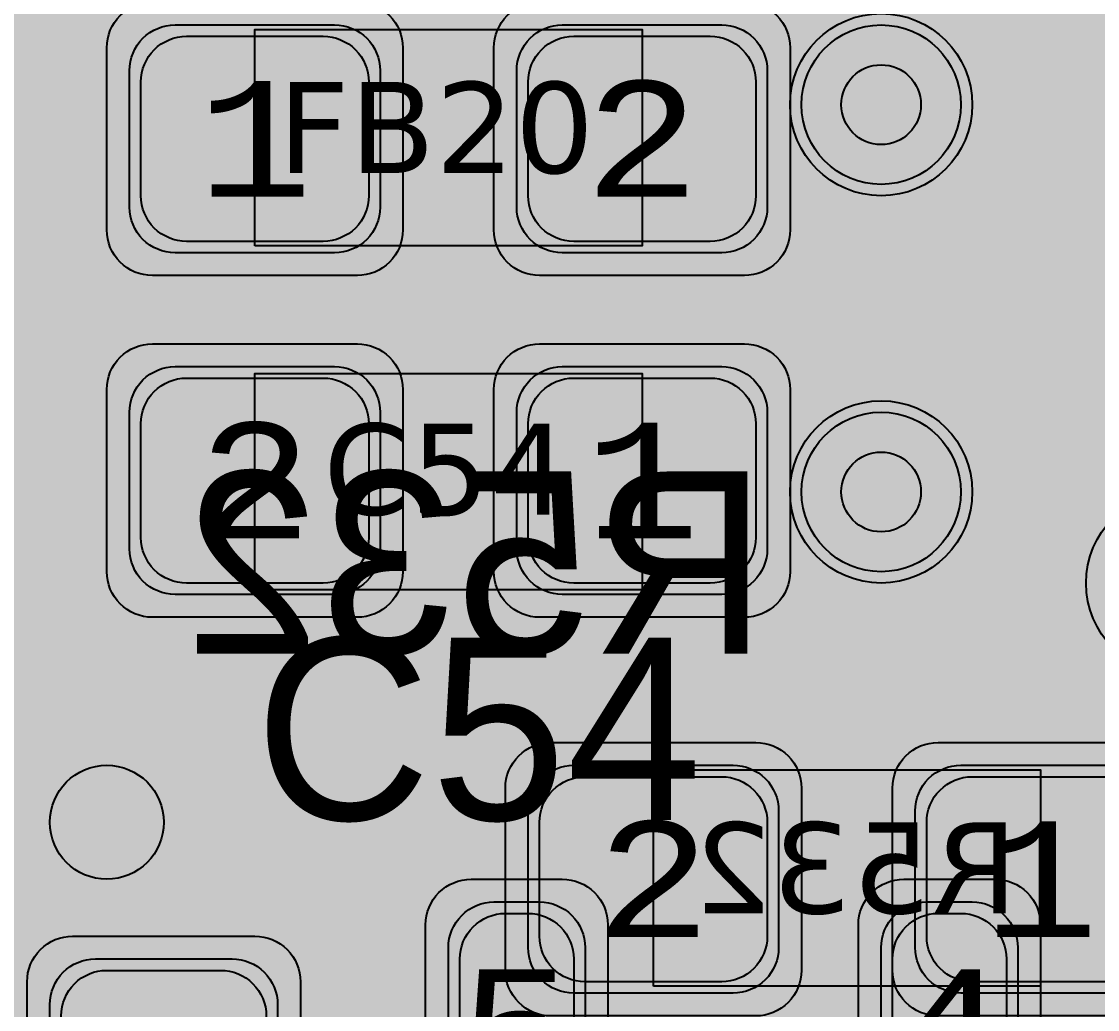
# Model space of a CAD drawing. Extents: x -28 to 199, y -61 to 255.
# Drawn here: x 121.625 to 126.35, y 116.928 to 121.265 of the extents above; entities that cross this region are included whole.
import ezdxf
from ezdxf.enums import TextEntityAlignment as Align

# ---------------------------------------------------------------- set-up
doc = ezdxf.new("R2010")
doc.units = 0
doc.header["$MEASUREMENT"] = 0
for name, color, linetype in [('ASSEMBLY_OUTLINES_BTM', 191, 'CONTINUOUS'), ('ASSEMBLY_OUTLINES_TOP', 102, 'CONTINUOUS'), ('ASSEMBLY_PART_NUMBERS_BTM', 191, 'CONTINUOUS'), ('ASSEMBLY_PART_NUMBERS_TOP', 102, 'CONTINUOUS'), ('ASSEMBLY_REF_DES_BTM', 191, 'CONTINUOUS'), ('ASSEMBLY_REF_DES_TOP', 102, 'CONTINUOUS'), ('DRILL_DRAWING', 21, 'CONTINUOUS'), ('GENERATED_SILKSCREEN_BTM', 255, 'CONTINUOUS'), ('GENERATED_SILKSCREEN_TOP', 140, 'CONTINUOUS'), ('MOUNTING_HOLES_LAYER_2', 42, 'CONTINUOUS'), ('MOUNTING_HOLES_LAYER_3', 42, 'CONTINUOUS'), ('MOUNTING_HOLES_LAYER_BOT21', 42, 'CONTINUOUS'), ('MOUNTING_HOLES_LAYER_TOP', 42, 'CONTINUOUS'), ('PART_PADS_SMD_BTM', 10, 'CONTINUOUS'), ('PART_PADS_SMD_TOP', 150, 'CONTINUOUS'), ('PIN_NUMBERS_BTM', 8, 'CONTINUOUS'), ('PIN_NUMBERS_TOP', 8, 'CONTINUOUS'), ('PLACEMENT_OUTLINES_BTM', 222, 'CONTINUOUS'), ('PLACEMENT_OUTLINES_TOP', 130, 'CONTINUOUS'), ('PLANE_DATA_LAYER_2', 230, 'CONTINUOUS'), ('PLANE_SHAPES_LAYER_2', 230, 'CONTINUOUS'), ('PLANE_SHAPES_LAYER_3', 81, 'CONTINUOUS'), ('SILKSCREEN_OUTLINES_BTM', 211, 'CONTINUOUS'), ('SILKSCREEN_OUTLINES_TOP', 150, 'CONTINUOUS'), ('SILKSCREEN_REF_DES_BTM', 211, 'CONTINUOUS'), ('SILKSCREEN_REF_DES_TOP', 150, 'CONTINUOUS'), ('SOLDERMASK_PADS_BTM', 12, 'CONTINUOUS'), ('SOLDERMASK_PADS_TOP', 180, 'CONTINUOUS'), ('SOLDERPASTE_PADS_BTM', 12, 'CONTINUOUS'), ('SOLDERPASTE_PADS_TOP', 180, 'CONTINUOUS'), ('TRACES_LAYER_2', 230, 'CONTINUOUS'), ('TRACES_LAYER_3', 81, 'CONTINUOUS'), ('TRACES_LAYER_BOTTOM', 10, 'CONTINUOUS'), ('TRACES_LAYER_TOP', 150, 'CONTINUOUS'), ('VIA_HOLES_LAYER_2', 30, 'CONTINUOUS'), ('VIA_HOLES_LAYER_3', 30, 'CONTINUOUS'), ('VIA_HOLES_LAYER_BOTTOM', 30, 'CONTINUOUS'), ('VIA_HOLES_LAYER_TOP', 30, 'CONTINUOUS'), ('VIA_PADS_LAYER_2', 230, 'CONTINUOUS'), ('VIA_PADS_LAYER_3', 81, 'CONTINUOUS'), ('VIA_PADS_LAYER_BOTTOM', 10, 'CONTINUOUS'), ('VIA_PADS_LAYER_TOP', 150, 'CONTINUOUS')]:
    doc.layers.add(name, color=color, linetype=linetype)
doc.styles.add('COURIER_NEW', font='COUR.TTF')
doc.styles.add('VERDANA', font='verdana.TTF')
doc.styles.add('VERIBEST_GERBER_0', font='txt')

msp = doc.modelspace()

# ---------------------------------------------------------------- hatches: boundary and pattern name
at = {"layer": 'MOUNTING_HOLES_LAYER_2'}
h = msp.add_hatch(color=256, dxfattribs=at)
edge = h.paths.add_edge_path()
edge.add_arc((122, 117.75), 0.25, 0, 360)
at = {"layer": 'MOUNTING_HOLES_LAYER_3'}
h = msp.add_hatch(color=256, dxfattribs=at)
edge = h.paths.add_edge_path()
edge.add_arc((122, 117.75), 0.25, 0, 360)
at = {"layer": 'MOUNTING_HOLES_LAYER_BOT21'}
h = msp.add_hatch(color=256, dxfattribs=at)
edge = h.paths.add_edge_path()
edge.add_arc((122, 117.75), 0.25, 0, 360)
at = {"layer": 'MOUNTING_HOLES_LAYER_TOP'}
h = msp.add_hatch(color=256, dxfattribs=at)
edge = h.paths.add_edge_path()
edge.add_arc((122, 117.75), 0.25, 0, 360)
at = {"layer": 'PLANE_DATA_LAYER_2'}
h = msp.add_hatch(color=256, dxfattribs=at)
h.paths.add_polyline_path([(136.977938, 104.900788, -0.0425166317903881), (136.97684, 104.887899, 0.0425189371191998), (136.969634, 104.803321), (136.969634, 103.8357, -0.1989099556854013), (136.947316, 103.781819), (133.471447, 100.30595, 0.1989122151386173), (133.325, 99.952397), (133.325, 93.813669, -0.1989099556853327), (133.302682, 93.759788), (129.846447, 90.303553, 0.1989122151386193), (129.7, 89.95), (129.7, 82.880885, -0.1989099556853327), (129.677682, 82.827004), (125.372996, 78.522318, -0.1989133663344686), (125.319114, 78.5), (124.008004, 78.5, -0.414213562373095), (123.931804, 78.5762), (123.931804, 78.576201, -0.198909955685367), (123.954122, 78.630082), (124.017393, 78.693353, 0.19891218827251), (124.141873, 78.993873), (124.141873, 81.897836, 0.1989121882725186), (124.017393, 82.198356), (121.315166, 84.900583, 0.1989121882725186), (121.014646, 85.025063), (118.085686, 85.025063, 0.1989121882725125), (117.785166, 84.900583), (115.869335, 82.984752, -0.1989133663344686), (115.815453, 82.962434), (111.980365, 82.962434, 0.1989121882725186), (111.679845, 82.837954), (103.605966, 74.764075, -0.6681819935816116), (103.475884, 74.817956), (103.475884, 75.719902, -0.198909955685367), (103.498202, 75.773783), (112.132258, 84.407839, 0.1989121882725186), (112.256738, 84.708359), (112.256738, 87.766792, -0.5791985093720466), (112.371403, 87.832571, 0.9207095428459576), (113.229816, 89.056434, -0.4687192040466884), (113.229816, 89.173566, 0.4687157595514411), (113.229816, 90.326434, -0.4687192040466884), (113.229816, 90.443566, 0.606460415148791), (112.947726, 91.743467, -0.3380635491738142), (112.891615, 91.816971), (112.891615, 91.816972, -0.1989099556853327), (112.913933, 91.870853), (113.850887, 92.807807, -0.4969605349260798), (113.971222, 92.791213, 0.0686227819462532), (114.033421, 92.709116), (117.000682, 89.741856, -0.198909955685367), (117.023, 89.687975), (117.023, 88.767429, -0.228048003750335), (116.994354, 88.707889, 2.854432025872091), (117.805646, 88.707889, -0.228048003750335), (117.777, 88.767429), (117.777, 89.875696, 0.1989121654681639), (117.666579, 90.142275), (114.699318, 93.109536, -0.1989099556853327), (114.677, 93.163417), (114.677, 100.732571, -0.228048003750335), (114.705646, 100.792111, 0.8407221043194625), (114.090183, 101.915205, -0.5141069145394279), (113.989386, 101.987326), (113.989386, 107.618063, -0.6172571328269955), (114.111169, 107.679126, 1.9943987198418727), (114.111169, 108.720874, -0.617257132826957), (113.989386, 108.781937), (113.989386, 126.654985, 0.032533120066096), (113.985795, 126.710116, -0.0325342524810923), (113.985151, 126.720001), (113.985151, 126.720002, -0.6681819935815638), (114.115233, 126.773883), (114.280695, 126.608421, 0.1989121654681736), (114.547274, 126.498), (122.056386, 126.498, -0.1989133663344687), (122.110268, 126.475682), (126.281524, 122.304426, -0.198909955685367), (126.303842, 122.250545), (126.303842, 122.119158, 0.1236662247943365), (126.348588, 121.941012, -0.1606780001424822), (126.356831, 121.893987, 0.3606560929037287), (126.788539, 121.185359, -0.7687174069834758), (126.778046, 121.038457, 7.647506935409171), (127.111461, 121.014641, -0.7687174069834617), (127.121954, 121.161543, 0.6405844281364371), (127.405646, 122.307889, -0.2280480037503427), (127.377, 122.367429), (127.377, 126.6738, -0.414213562373095), (127.4532, 126.75), (128.865978, 126.75, -0.414213562373095), (128.942178, 126.6738), (128.942178, 126.673799, -0.1989099556854013), (128.91986, 126.619918), (128.533421, 126.233479, 0.1989121654681667), (128.423, 125.9669), (128.423, 123.567429, -0.2280480037503427), (128.394354, 123.507889, 2.8544320258721156), (129.205646, 123.507889, -0.2280480037503427), (129.177, 123.567429), (129.177, 125.779179, -0.1989099556854013), (129.199318, 125.83306), (129.986579, 126.62032, 0.0741021212229936), (130.052722, 126.70963, -0.277099918590679), (130.119973, 126.75), (130.174273, 126.75, -0.403683824490227), (130.250423, 126.676549, 0.1956893404127855), (130.451391, 126.229628, -0.2050724899553478), (130.475, 126.174486), (130.475, 122.295253, 0.1989121882725126), (130.59948, 121.994733), (131.330527, 121.263686, -0.1989099556854013), (131.352845, 121.209805), (131.352845, 114.763663, -0.8295497216643613), (131.205645, 114.735997, 0.8295609199568306), (129.95, 114.500001), (129.95, 114.499999, 0.8295609199568306), (131.205645, 114.264003, -0.8295497216643613), (131.352845, 114.236337), (131.352845, 111.668815, -0.198909955685367), (131.330527, 111.614934), (130.692799, 110.977206, 0.1989121882725064), (130.568319, 110.676686), (130.568319, 108.164856, -0.5413714910477632), (130.461467, 108.095093, 0.5413712452295936), (129.55, 107.500001), (129.55, 107.499999, 0.5413712452295937), (130.461467, 106.904907, -0.5413714910477633), (130.568319, 106.835144), (130.568319, 97.583681, 0.1490008545897866), (130.64056, 97.346645, -0.1489978148350905), (130.653512, 97.304146), (130.653512, 97.304145, -0.1942207066511618), (130.632158, 97.251246, 0.5485069438402771), (130.888539, 96.185359, -0.7687174069834758), (130.878046, 96.038457, 7.647506935409185), (131.211461, 96.014641, -0.7687174069834617), (131.221954, 96.161543, 0.6100588580781182), (131.548609, 97.270372, -0.2050724899553477), (131.525, 97.325514), (131.525, 97.477, 0.1677021551964094), (131.434538, 97.739125, -0.1677006453007844), (131.418319, 97.786122), (131.418319, 99.596475, -0.6231693714019529), (131.541139, 99.656749, 0.6231768727902992), (132.75, 100.25, 0.2119397726903838), (132.503162, 100.806173, -0.3779195606310377), (132.491822, 100.906327, 0.943356937975585), (131.551481, 101.648536, -0.6897061753667568), (131.418319, 101.69915), (131.418319, 102.749052, -0.7432602490610456), (131.558052, 102.791123, 0.507237571601238), (132.605828, 102.741787, -0.1165650662333721), (132.633526, 102.76327, 0.0896815058504722), (132.757792, 102.84948), (133.304231, 103.395919, 0.1989121882725186), (133.428711, 103.696439), (133.428711, 113.150158, -0.198909955685367), (133.451029, 113.204039), (134.00052, 113.75353, 0.1989121882725125), (134.125, 114.05405), (134.125, 115.174486, -0.2050724899553477), (134.148609, 115.229628, 2.4974351542811806), (133.251391, 115.229628, -0.2050724899553478), (133.275, 115.174486), (133.275, 114.261653, -0.198909955685367), (133.252682, 114.207772), (132.703191, 113.658281, 0.1989121882725126), (132.578711, 113.357761), (132.578711, 103.904042, -0.1989099556853327), (132.556393, 103.850161), (132.460599, 103.754367, -0.3152207587686722), (132.374533, 103.739179, 0.3712566469041549), (131.558052, 103.508877, -0.7432602490609853), (131.418319, 103.550948), (131.418319, 110.469083, -0.1989099556854013), (131.440637, 110.522964), (132.078365, 111.160692, 0.1989121882725248), (132.202845, 111.461212), (132.202845, 119.995489, -0.6681819935816593), (132.332927, 120.04937), (136.401408, 115.980889, -0.1989099556853327), (136.423726, 115.927008), (136.423726, 114.512395, -0.1989099556853327), (136.401408, 114.458514), (135.933735, 113.990841, -0.6681819935816593), (135.803653, 114.044722), (135.803653, 114.044723, -0.0900388652559256), (135.808516, 114.071509, 4.621395072748782), (135.428491, 113.691484, -0.5237901792127903), (135.531477, 113.620147), (135.531477, 113.620146, -0.1989099556853327), (135.509159, 113.566265), (133.808701, 111.865807, 0.1989122151386246), (133.662254, 111.512254), (133.662254, 107.537746, 0.1989122151386246), (133.808701, 107.184193), (135.333909, 105.658985, -0.1650613667127099), (135.355574, 105.615061, 0.6437565302444234), (136.487538, 105.270109, -0.5051906878791393), (136.609743, 105.259398, 0.1480370251817164), (136.933858, 104.969889, -0.2917988228267626), (136.977938, 104.900789)], flags=0)
h.paths.add_polyline_path([(113.85, 87, -0.9999999999999999), (115.15, 87, -0.9999999999999999)], flags=0)
h.paths.add_polyline_path([(115.25, 125.5, -0.9999999999999999), (116.55000000000001, 125.5, -0.9999999999999999)], flags=0)
h.paths.add_polyline_path([(114.75, 123, -0.9999999999999999), (116.75, 123, -0.9999999999999999)], flags=0)
h.paths.add_polyline_path([(116.232776, 95.682577, 0.7726673183828902), (117.45, 95.999999), (117.45, 96, 0.7083066378647846), (116.29314, 96.40693, -0.531760018124995), (116.167224, 96.417423, 0.772667318382902), (114.95, 96.100001), (114.95, 96.1, 0.7083066378647764), (116.10686, 95.69307, -0.5317600181249857)], flags=0)
h.paths.add_polyline_path([(117.421331, 99.860255, 3.363991928619301), (117.304585, 100.560731, -0.5417095603560502), (117.178669, 100.539745, 3.3639919286193174), (117.295415, 99.839269, -0.5417095603560539)], flags=0)
h.paths.add_polyline_path([(117.44999999999999, 92.3, -0.9999999999999999), (118.75, 92.3, -0.9999999999999999)], flags=0)
h.paths.add_polyline_path([(119.55, 113.4, -0.9999999999999999), (120.85000000000001, 113.4, -0.9999999999999999)], flags=0)
h.paths.add_polyline_path([(119.75, 109.5, -0.9999999999999999), (121.25, 109.5, -0.9999999999999999)], flags=0)
h.paths.add_polyline_path([(120.35, 98.8, -0.9999999999999999), (121.65, 98.8, -0.9999999999999999)], flags=0)
h.paths.add_polyline_path([(120.35, 111.4, -0.9999999999999999), (121.65, 111.4, -0.9999999999999999)], flags=0)
h.paths.add_polyline_path([(120.457283, 123.057713, -0.5359062211731089), (120.330385, 123.05719, 1.3513703040546192), (119.123088, 121.573751, -0.3050494922752397), (119.170567, 121.503171), (119.170567, 121.50317, -0.198909955685367), (119.148249, 121.449289), (118.350727, 120.651767, 0.1989121882725187), (118.226247, 120.351247), (118.226247, 106.65885, -0.198909955685367), (118.203929, 106.604969), (117.471074, 105.872114, -0.205074051956066), (117.415388, 105.849817, 2.455220229755274), (118.05, 105.2), (118.05, 105.199998, 0.0059190874028198), (118.049817, 105.215386, -0.0058690278396138), (118.049796, 105.217175), (118.049796, 105.217193, -0.198909955685367), (118.072114, 105.271074), (118.951767, 106.150727, 0.1989121882725038), (119.076247, 106.451247), (119.076247, 120.143644, -0.198909955685367), (119.098565, 120.197525), (120.108818, 121.207778, -0.0494623730732118), (120.12045, 121.217311, 0.0494618080928846), (120.185326, 121.27048), (120.787867, 121.873021, 0.0494618080928846), (120.841036, 121.937897, -0.0494623730731728), (120.850569, 121.949529), (120.928926, 122.027886, -0.2050740519560306), (120.984612, 122.050183, 1.6971064696081972)], flags=0)
h.paths.add_polyline_path([(121.25, 117.75, -0.9999999999999999), (122.75, 117.75, -0.9999999999999999)], flags=0)
h.paths.add_polyline_path([(122.05, 111.4, -0.9999999999999999), (123.35000000000001, 111.4, -0.9999999999999999)], flags=0)
h.paths.add_polyline_path([(123.29571, 88.162026, 1.6796277836471416), (121.75, 89), (121.75, 88.999999, 0.2324567467697626), (122.139102, 88.20829, -0.3917746108587368), (122.156291, 88.106204, 0.1460189195089194), (122.05, 87.750001), (122.05, 87.75, 1.2874404369000827), (123.270422, 88.061638, -0.3917717789363406)], flags=0)
h.paths.add_polyline_path([(122.65, 105.6, 3.3327468859538776), (123.044022, 106.197474, -0.5991018826014798), (122.939092, 106.281417, 0.0458969718785636), (122.95, 106.399998), (122.95, 106.4, 0.9999999999999999), (121.65, 106.4, 0.2331537315633807), (121.904279, 105.88434, -0.74720291741978), (121.851814, 105.747931, 2.557353807463251), (122.45, 105.1, 0.2331537315633762), (122.195721, 105.61566, -0.74720291741978), (122.248186, 105.752069, 0.121739685827647), (122.555978, 105.802526, -0.599101882601538), (122.660908, 105.718583, 0.0458969718785636), (122.65, 105.600002)], flags=0)
h.paths.add_polyline_path([(123.776372, 102.215741, 2.268015238537925), (122.670454, 102.273947, -0.1736308664859839), (122.687772, 102.22558, -0.157828441953958), (122.673316, 102.180924, 1.8365540169308305), (123.763761, 102.123532, -0.3408039055902447)], flags=0)
h.paths.add_polyline_path([(125.85, 89.1, -0.9999999999999999), (127.15, 89.1, -0.9999999999999999)], flags=0)
h.paths.add_polyline_path([(126.05, 118.8, -0.9999999999999999), (127.35000000000001, 118.8, -0.9999999999999999)], flags=0)
h.paths.add_polyline_path([(126.25, 103.7, -0.9999999999999999), (127.55000000000001, 103.7, -0.9999999999999999)], flags=0)
h.paths.add_polyline_path([(126.35, 85.4, -0.9999999999999999), (127.65, 85.4, -0.9999999999999999)], flags=0)
h.paths.add_polyline_path([(126.35, 87.3, -0.9999999999999999), (127.65, 87.3, -0.9999999999999999)], flags=0)
h.paths.add_polyline_path([(126.75, 115.5, -0.9999999999999999), (128.25, 115.5, -0.9999999999999999)], flags=0)
h.paths.add_polyline_path([(127.25, 83.2, -0.9999999999999999), (128.55, 83.2, -0.9999999999999999)], flags=0)
h.paths.add_polyline_path([(129.5, 95.5), (129.5, 95.500001, 0.2347951257838049), (129.202889, 96.097823, -0.2347971625886518), (129.172702, 96.158562), (129.172702, 96.158563, -0.1989099556854013), (129.19502, 96.212444), (129.356027, 96.373451, 0.1989121882725038), (129.480507, 96.673971), (129.480507, 106.455132, 0.1989121882725038), (129.356027, 106.755652), (126.719253, 109.392426, -0.198909955685367), (126.696935, 109.446307), (126.696935, 110.90022, -0.67775882677704), (126.828419, 110.952662, 2.507233776086384), (126.828419, 111.847338, -0.6777588267769905), (126.696935, 111.89978), (126.696935, 112.86566, 0.1989121882725038), (126.572455, 113.16618), (124.983033, 114.755602, -0.1989099556854013), (124.960715, 114.809483), (124.960715, 119.828112, -0.198909955685367), (124.983033, 119.881993), (125.328926, 120.227886, -0.205074051956065), (125.384612, 120.250183, 2.4552148235298628), (124.75, 120.900002, 0.0059190874028197), (124.750183, 120.884614, -0.0058690278396127), (124.750204, 120.882825), (124.750204, 120.882807, -0.198909955685367), (124.727886, 120.828926), (124.494453, 120.595493, -0.6681819935815638), (124.364371, 120.649374), (124.364371, 120.717126, 0.1989121882725125), (124.239891, 121.017646), (123.147318, 122.110219, -0.198909955685367), (123.125, 122.1641), (123.125, 122.174486, -0.2050724899553477), (123.148609, 122.229628, 2.4974351542811517), (122.251391, 122.229628, -0.2050724899553829), (122.275, 122.174486), (122.275, 121.956497, 0.1989121882725126), (122.39948, 121.655977), (123.492053, 120.563404, -0.198909955685367), (123.514371, 120.509523), (123.514371, 114.406551, 0.19891218827251), (123.638851, 114.106031), (125.318568, 112.426314, -0.198909955685367), (125.340886, 112.372433), (125.340886, 108.878879, 0.1989121882725126), (125.465366, 108.578359), (127.852682, 106.191043, -0.1989099556853327), (127.875, 106.137162), (127.875, 101.425514, -0.2050724899553478), (127.851391, 101.370372, 0.8159834667607626), (128.527623, 100.291159, -0.5233351739894394), (128.630507, 100.219784), (128.630507, 96.881574, -0.1989099556853327), (128.608189, 96.827693), (128.405604, 96.625108, -0.1809134408217212), (128.357013, 96.602974, 0.147660489474916), (128.127329, 96.515812, -0.1654600424582982), (128.080857, 96.5), (127.85, 96.5, 0.1989121882725099), (127.54948, 96.37552), (127.49948, 96.32552, 0.1357250226602834), (127.387774, 96.128414, -0.5450822061688504), (127.266471, 96.087288, 1.9695384942564944), (127.217953, 94.87725, -0.3731724528837284), (127.317035, 94.864977, 0.4338714127250044), (128.266221, 94.847079, -0.3498081147665029), (128.360455, 94.859099, 0.5848883345755964)], flags=0)
h.paths.add_polyline_path([(130.373451, 92.726979, 7.377999984181714), (130.373451, 93.073021, -0.7612838800058466), (130.226549, 93.073021, 7.377999984181725), (130.226549, 92.726979, -0.7612838800058466)], flags=0)
at = {"layer": 'PLANE_SHAPES_LAYER_2'}
h = msp.add_hatch(color=256, dxfattribs=at)
h.paths.add_polyline_path([(169.5, 129.25), (149.5, 129.25), (142.25, 122), (142.25, 90.5), (147.5, 90.5), (147.5, 80), (154, 80), (154, 69.25), (131.75, 69.25), (131.75, 73.25), (121.25, 73.25), (121.25, 81), (110.5, 81), (110.5, 125.75), (106.5, 125.75), (106.5, 128.75), (93.5, 128.75), (93.5, 120.25), (91.75, 120.25), (91.75, 121.5), (80, 121.5), (80, 118.25), (73.25, 118.25), (73.25, 124.5), (67.5, 124.5), (67.5, 128), (57.75, 128), (57.75, 120.25), (55.25, 120.25), (55.25, 121.5), (47.5, 121.5), (47.5, 119), (35, 119), (35, 134.75), (32.75, 134.75), (32.75, 159.75), (29.25, 159.75), (29.25, 175.25), (22.5, 175.25), (22.5, 195.25), (17.25, 195.25), (17.25, 198), (22.5, 198), (22.5, 216.5), (40.25, 216.5), (40.25, 235.5), (54.5, 235.5), (54.5, 254), (87.25, 254), (87.25, 236.25), (86.25, 236.25), (86.25, 228.75), (81, 228.75), (81, 218.75), (95.25, 218.75), (95.25, 194.5), (87, 194.5), (87, 172), (131.1, 172), (131.1, 208.75), (115.5, 208.75), (115.5, 213.75), (106.75, 213.75), (106.75, 218.75), (110.25, 222.25), (110.25, 226.25), (142.5, 226.25), (142.5, 221.5), (160.5, 221.5), (160.5, 240.75), (169.5, 240.75)])
h.paths.add_polyline_path([(35.5, 149.5), (41.75, 149.5), (41.75, 152), (39.25, 152), (39.25, 154), (37.75, 154), (37.75, 152), (35.5, 152)], flags=16)
h.paths.add_polyline_path([(37.5, 125.75), (37.5, 128.75), (42.75, 128.75), (42.75, 125.75)], flags=16)
h.paths.add_polyline_path([(52, 127.75), (52, 130.75), (54.25, 130.75), (54.25, 127.75)], flags=16)
h.paths.add_polyline_path([(50.75, 219.5), (50.75, 226.5), (71.75, 226.5), (71.75, 219.5)], flags=16)
h.paths.add_polyline_path([(66.5, 150.75), (66.5, 177.5), (72.25, 177.5), (72.25, 150.75)], flags=16)
h.paths.add_polyline_path([(47.25, 185.25), (73, 185.25), (73, 188.25), (70.25, 188.25), (70.25, 191), (47.25, 191)], flags=16)
h.paths.add_polyline_path([(84.5, 208), (84.5, 212.75), (85, 212.75), (85, 208)], flags=16)
h.paths.add_polyline_path([(61.5, 137.25), (87.75, 137.25), (87.75, 140.5), (84.75, 140.5), (84.75, 143), (61.5, 143)], flags=16)
h.paths.add_polyline_path([(88.75, 127), (88.75, 130), (91, 130), (91, 127)], flags=16)
h.paths.add_polyline_path([(85.5, 130.25), (85.5, 132.5), (91, 132.5), (91, 130.25)], flags=16)
h.paths.add_polyline_path([(108.75, 142.25), (135.75, 142.25), (135.75, 145.75), (132.25, 145.75), (132.25, 149), (108.75, 149)], flags=16)
h.paths.add_polyline_path([(114.25, 126.75), (140.75, 126.75), (140.75, 129.75), (137.25, 129.75), (137.25, 133), (114.25, 133)], flags=16)
h.paths.add_polyline_path([(155.25, 180.25), (166.25, 180.25), (166.25, 186.25), (152.25, 186.25), (152.25, 183), (155.25, 183)], flags=16)
at = {"layer": 'PLANE_SHAPES_LAYER_3'}
h = msp.add_hatch(color=256, dxfattribs=at)
h.paths.add_polyline_path([(169.5, 129.25), (149.5, 129.25), (142.25, 122), (142.25, 90.5), (147.5, 90.5), (147.5, 80), (154, 80), (154, 69.25), (131.75, 69.25), (131.75, 73.25), (121.25, 73.25), (121.25, 81), (110.5, 81), (110.5, 125.75), (106.5, 125.75), (106.5, 128.75), (93.5, 128.75), (93.5, 120.25), (91.75, 120.25), (91.75, 121.5), (80, 121.5), (80, 118.25), (73.25, 118.25), (73.25, 124.5), (67.5, 124.5), (67.5, 127.75), (58.25, 127.75), (58.25, 130.25), (88.75, 130.25), (88.75, 127), (91, 127), (91, 132.5), (55, 132.5), (55, 131.25), (52, 131.25), (52, 127.75), (55, 127.75), (55, 127.25), (57.75, 127.25), (57.75, 120.25), (55.25, 120.25), (55.25, 121.5), (47.5, 121.5), (47.5, 119), (35, 119), (35, 134.75), (32.75, 134.75), (32.75, 159.75), (29.25, 159.75), (29.25, 175.25), (22.5, 175.25), (22.5, 195.25), (17.25, 195.25), (17.25, 198), (22.5, 198), (22.5, 216.5), (40.25, 216.5), (40.25, 235.5), (54.5, 235.5), (54.5, 254), (87.25, 254), (87.25, 236.25), (86.25, 236.25), (86.25, 228.75), (81, 228.75), (81, 218.75), (95.25, 218.75), (95.25, 194.5), (87, 194.5), (87, 172), (131.1, 172), (131.1, 208.75), (115.5, 208.75), (115.5, 213.75), (106.75, 213.75), (106.75, 218.75), (110.25, 222.25), (110.25, 226.25), (142.5, 226.25), (142.5, 221.5), (160.5, 221.5), (160.5, 240.75), (169.5, 240.75)])
h.paths.add_polyline_path([(35.5, 149.5), (41.75, 149.5), (41.75, 152), (39.25, 152), (39.25, 154), (37.75, 154), (37.75, 152), (35.5, 152)], flags=16)
h.paths.add_polyline_path([(37.5, 125.75), (37.5, 128.75), (42.75, 128.75), (42.75, 125.75)], flags=16)
h.paths.add_polyline_path([(50.75, 219.5), (50.75, 226.5), (71.75, 226.5), (71.75, 219.5)], flags=16)
h.paths.add_polyline_path([(66.5, 150.75), (66.5, 177.5), (72.25, 177.5), (72.25, 150.75)], flags=16)
h.paths.add_polyline_path([(47.25, 185.25), (73, 185.25), (73, 188.25), (70.25, 188.25), (70.25, 191), (47.25, 191)], flags=16)
h.paths.add_polyline_path([(84.5, 208), (84.5, 212.75), (85, 212.75), (85, 208)], flags=16)
h.paths.add_polyline_path([(61.5, 137.25), (87.75, 137.25), (87.75, 140.5), (84.75, 140.5), (84.75, 143), (61.5, 143)], flags=16)
h.paths.add_polyline_path([(108.75, 142.25), (135.75, 142.25), (135.75, 145.75), (132.25, 145.75), (132.25, 149), (108.75, 149)], flags=16)
h.paths.add_polyline_path([(114.25, 126.75), (140.75, 126.75), (140.75, 129.75), (137.25, 129.75), (137.25, 133), (114.25, 133)], flags=16)
h.paths.add_polyline_path([(155.25, 180.25), (166.25, 180.25), (166.25, 186.25), (152.25, 186.25), (152.25, 183), (155.25, 183)], flags=16)
at = {"layer": 'VIA_HOLES_LAYER_2'}
h = msp.add_hatch(color=256, dxfattribs=at)
edge = h.paths.add_edge_path()
edge.add_arc((125.4, 120.9), 0.175, 0, 360)
h = msp.add_hatch(color=256, dxfattribs=at)
edge = h.paths.add_edge_path()
edge.add_arc((125.4, 119.2), 0.175, 0, 360)
at = {"layer": 'VIA_HOLES_LAYER_3'}
h = msp.add_hatch(color=256, dxfattribs=at)
edge = h.paths.add_edge_path()
edge.add_arc((125.4, 120.9), 0.175, 0, 360)
h = msp.add_hatch(color=256, dxfattribs=at)
edge = h.paths.add_edge_path()
edge.add_arc((125.4, 119.2), 0.175, 0, 360)
at = {"layer": 'VIA_HOLES_LAYER_BOTTOM'}
h = msp.add_hatch(color=256, dxfattribs=at)
edge = h.paths.add_edge_path()
edge.add_arc((125.4, 120.9), 0.175, 0, 360)
h = msp.add_hatch(color=256, dxfattribs=at)
edge = h.paths.add_edge_path()
edge.add_arc((125.4, 119.2), 0.175, 0, 360)
at = {"layer": 'VIA_HOLES_LAYER_TOP'}
h = msp.add_hatch(color=256, dxfattribs=at)
edge = h.paths.add_edge_path()
edge.add_arc((125.4, 120.9), 0.175, 0, 360)
h = msp.add_hatch(color=256, dxfattribs=at)
edge = h.paths.add_edge_path()
edge.add_arc((125.4, 119.2), 0.175, 0, 360)

# ---------------------------------------------------------------- linework, layer by layer
at = {"layer": 'ASSEMBLY_OUTLINES_BTM'}
msp.add_lwpolyline([(124.4, 117.03), (124.4, 117.98), (126.1, 117.98), (126.1, 117.03)], close=True, dxfattribs=at)
at = {"layer": 'ASSEMBLY_OUTLINES_TOP'}
for points in [[(122.65, 120.28), (122.65, 121.23), (124.35, 121.23), (124.35, 120.28)], [(122.65, 118.77), (122.65, 119.72), (124.35, 119.72), (124.35, 118.77)]]:
    msp.add_lwpolyline(points, close=True, dxfattribs=at)
at = {"layer": 'GENERATED_SILKSCREEN_BTM', "const_width": 0.15}
for points in [[(122.0928, 119.2732), (121.9584, 119.1636), (121.956, 119.1596), (121.9552, 119.1564), (121.9536, 119.154), (121.9528, 119.1508), (121.9528, 119.0412), (121.9536, 119.038), (121.9552, 119.0332), (121.956, 119.0292), (121.9584, 119.0276), (122.4912, 118.5948), (122.4912, 118.5092), (121.9688, 118.5092), (121.9632, 118.5076), (121.9584, 118.5044), (121.956, 118.4988), (121.9552, 118.4924), (121.956, 118.4868), (121.9584, 118.4812), (121.9632, 118.478), (121.9688, 118.4764), (122.508, 118.4764), (122.5144, 118.478), (122.5184, 118.482), (122.5224, 118.486), (122.524, 118.4924), (122.524, 118.602), (122.5232, 118.6044), (122.5216, 118.61), (122.52, 118.6124), (122.5192, 118.614), (122.5168, 118.6156), (121.9848, 119.0492), (121.9848, 119.1428), (122.1096, 119.2436), (122.368, 119.2436), (122.4984, 119.1372), (122.504, 119.1356), (122.5096, 119.1364), (122.5144, 119.1388), (122.5184, 119.1436), (122.5208, 119.1484), (122.5216, 119.154), (122.5208, 119.1596), (122.5192, 119.162), (122.5168, 119.1636), (122.3824, 119.2732), (122.3792, 119.274), (122.3776, 119.2748), (122.376, 119.2756), (122.3728, 119.2764), (122.1032, 119.2764), (122.1, 119.2756), (122.0984, 119.2748), (122.096, 119.274), (122.0928, 119.2732)], [(123.1384, 118.4796), (123.2736, 118.5892), (123.276, 118.5908), (123.2776, 118.5932), (123.2784, 118.5956), (123.2784, 118.598), (123.2776, 118.6036), (123.2744, 118.6092), (123.2704, 118.6132), (123.2656, 118.6164), (123.26, 118.6172), (123.2544, 118.6156), (123.124, 118.5092), (122.8656, 118.5092), (122.7408, 118.61), (122.7408, 118.7588), (122.864, 118.8604), (122.9968, 118.8604), (123.0032, 118.862), (123.0072, 118.8652), (123.0096, 118.8708), (123.0104, 118.8764), (123.0096, 118.882), (123.0072, 118.8868), (123.0032, 118.8908), (122.9968, 118.8924), (122.864, 118.8924), (122.7408, 118.994), (122.7408, 119.1428), (122.8656, 119.2436), (123.124, 119.2436), (123.2544, 119.1372), (123.26, 119.1356), (123.2656, 119.1364), (123.2704, 119.1388), (123.2744, 119.1436), (123.2776, 119.1484), (123.2784, 119.154), (123.2784, 119.1572), (123.2776, 119.1596), (123.276, 119.162), (123.2736, 119.1636), (123.1384, 119.2732), (123.136, 119.274), (123.1336, 119.2748), (123.1328, 119.2756), (123.1296, 119.2764), (122.86, 119.2764), (122.856, 119.2756), (122.8544, 119.2748), (122.8528, 119.274), (122.8496, 119.2732), (122.7144, 119.1636), (122.712, 119.1596), (122.7112, 119.1564), (122.7096, 119.154), (122.7088, 119.1508), (122.7088, 118.986), (122.7096, 118.9836), (122.7112, 118.978), (122.712, 118.974), (122.7144, 118.9724), (122.832, 118.8764), (122.7144, 118.7804), (122.7136, 118.7788), (122.712, 118.7772), (122.7112, 118.7764), (122.7112, 118.7748), (122.7096, 118.7692), (122.7088, 118.7668), (122.7088, 118.602), (122.7096, 118.598), (122.7112, 118.5948), (122.712, 118.5916), (122.7144, 118.5892), (122.8496, 118.4796), (122.8528, 118.478), (122.8536, 118.4772), (122.856, 118.4772), (122.8568, 118.4764), (122.8576, 118.4764), (122.86, 118.4764), (123.1296, 118.4764), (123.1328, 118.4772), (123.136, 118.478), (123.1384, 118.4796)], [(123.8856, 119.0012), (123.8888, 119.0004), (123.8912, 118.9996), (123.8944, 118.998), (124.0032, 118.91), (124.0032, 119.2436), (123.4808, 119.2436), (123.4752, 119.2452), (123.4704, 119.2484), (123.468, 119.254), (123.4672, 119.2596), (123.468, 119.266), (123.4704, 119.2708), (123.4752, 119.2748), (123.4808, 119.2764), (124.0208, 119.2764), (124.0264, 119.2748), (124.0312, 119.2708), (124.0352, 119.266), (124.0368, 119.2604), (124.0368, 118.8756), (124.036, 118.87), (124.0336, 118.866), (124.0304, 118.8636), (124.0248, 118.862), (124.0216, 118.8604), (124.0176, 118.8596), (124.0136, 118.8604), (124.0104, 118.8628), (123.88, 118.9692), (123.6216, 118.9692), (123.4968, 118.8676), (123.4968, 118.61), (123.6216, 118.51), (123.88, 118.51), (124.0104, 118.6156), (124.016, 118.618), (124.0208, 118.618), (124.0264, 118.6148), (124.0304, 118.6108), (124.0336, 118.6052), (124.0352, 118.5996), (124.0344, 118.5964), (124.0336, 118.594), (124.032, 118.5916), (124.0296, 118.59), (123.8944, 118.4796), (123.892, 118.478), (123.8888, 118.478), (123.8856, 118.4764), (123.616, 118.4764), (123.6144, 118.4764), (123.6128, 118.4772), (123.612, 118.4772), (123.6104, 118.478), (123.6088, 118.478), (123.6056, 118.4796), (123.4704, 118.59), (123.468, 118.5924), (123.4672, 118.594), (123.4656, 118.5988), (123.4648, 118.602), (123.4648, 118.8756), (123.4656, 118.8788), (123.4672, 118.8836), (123.4672, 118.8852), (123.4688, 118.886), (123.4696, 118.8876), (123.4704, 118.8892), (123.6056, 118.998), (123.6096, 118.9996), (123.6128, 119.0004), (123.616, 119.0012), (123.8856, 119.0012)], [(124.2256, 118.9724), (124.2232, 118.974), (124.2224, 118.978), (124.2208, 118.982), (124.22, 118.986), (124.22, 119.1508), (124.2208, 119.1548), (124.2224, 119.1572), (124.2224, 119.1596), (124.2232, 119.1604), (124.2248, 119.1612), (124.2256, 119.1628), (124.3616, 119.2732), (124.3656, 119.2748), (124.3688, 119.2756), (124.372, 119.2764), (124.7752, 119.2764), (124.7824, 119.2748), (124.7872, 119.2708), (124.7912, 119.266), (124.7928, 119.2604), (124.7928, 118.4924), (124.7912, 118.486), (124.7872, 118.482), (124.7824, 118.4796), (124.7768, 118.4788), (124.7704, 118.4796), (124.7648, 118.482), (124.7608, 118.486), (124.7592, 118.4924), (124.7592, 118.8604), (124.3832, 118.8604), (124.252, 118.4876), (124.2488, 118.482), (124.2432, 118.4788), (124.2376, 118.478), (124.232, 118.4796), (124.2272, 118.482), (124.2232, 118.486), (124.2216, 118.4916), (124.2224, 118.498), (124.3536, 118.8708), (124.2256, 118.9724)], [(124.7592, 119.2436), (124.3768, 119.2436), (124.252, 119.1428), (124.252, 118.994), (124.3768, 118.8924), (124.7592, 118.8924), (124.7592, 119.2436)]]:
    msp.add_lwpolyline(points, dxfattribs=at)
for points in [[(125.542098, 117.980005, 1.22306e-05), (125.542089, 117.979995), (124.957911, 117.979995, 1.22306e-05), (124.957902, 117.980005), (125.542098, 117.980005)], [(125.533844, 117.029995), (124.966156, 117.029995, 1.1642e-05), (124.966164, 117.030005), (125.533836, 117.030005, 1.1642e-05), (125.533844, 117.029995)]]:
    msp.add_lwpolyline(points, format="xyb", dxfattribs=at)
at = {"layer": 'GENERATED_SILKSCREEN_TOP', "const_width": 0.15}
for points in [[(123.792098, 121.230005, 1.22306e-05), (123.792089, 121.229995), (123.207911, 121.229995, 1.22306e-05), (123.207902, 121.230005), (123.792098, 121.230005)], [(123.783844, 120.279995), (123.216156, 120.279995, 1.1642e-05), (123.216164, 120.280005), (123.783836, 120.280005, 1.1642e-05), (123.783844, 120.279995)], [(123.783844, 119.720005, 1.1642e-05), (123.783836, 119.719995), (123.216164, 119.719995, 1.1642e-05), (123.216156, 119.720005), (123.783844, 119.720005)], [(123.792098, 118.769995), (123.207902, 118.769995, 1.22306e-05), (123.207911, 118.770005), (123.792089, 118.770005, 1.22306e-05), (123.792098, 118.769995)]]:
    msp.add_lwpolyline(points, format="xyb", dxfattribs=at)
for points in [[(124.3232, 118.0376), (124.7536, 118.4664), (124.7536, 118.0376), (124.3232, 118.0376)], [(122.8992, 117.7496), (122.7648, 117.8592), (122.7608, 117.8616), (122.76, 117.8648), (122.7584, 117.868), (122.7576, 117.872), (122.7576, 118.4208), (122.7584, 118.4248), (122.76, 118.428), (122.7616, 118.4296), (122.7624, 118.4312), (122.764, 118.4336), (122.8992, 118.5432), (122.9016, 118.544), (122.904, 118.5448), (122.9048, 118.5456), (122.908, 118.5464), (123.1776, 118.5464), (123.1816, 118.5456), (123.1832, 118.5448), (123.1856, 118.544), (123.188, 118.5432), (123.3232, 118.4336), (123.3264, 118.4296), (123.328, 118.4232), (123.3272, 118.4184), (123.3256, 118.4144), (123.3232, 118.4112), (123.3192, 118.408), (123.3152, 118.4056), (123.3112, 118.4048), (123.3072, 118.4048), (123.304, 118.4072), (123.172, 118.5136), (122.9136, 118.5136), (122.7904, 118.4128), (122.7904, 117.88), (122.9136, 117.7792), (123.172, 117.7792), (123.304, 117.8856), (123.3072, 117.8872), (123.3112, 117.888), (123.3152, 117.8872), (123.3192, 117.8848), (123.3232, 117.8816), (123.3256, 117.8776), (123.3272, 117.8728), (123.328, 117.868), (123.3264, 117.8632), (123.3232, 117.8592), (123.188, 117.7496), (123.1848, 117.748), (123.184, 117.7472), (123.1816, 117.7472), (123.1808, 117.7464), (123.18, 117.7464), (123.1776, 117.7464), (122.908, 117.7464), (122.9048, 117.7472), (122.9016, 117.748), (122.8992, 117.7496)], [(123.6624, 118.2712), (123.6592, 118.2704), (123.6568, 118.2696), (123.6536, 118.268), (123.5448, 118.18), (123.5448, 118.5136), (124.0672, 118.5136), (124.0728, 118.5152), (124.0776, 118.5184), (124.08, 118.524), (124.0808, 118.5296), (124.08, 118.536), (124.0776, 118.5408), (124.0728, 118.5448), (124.0672, 118.5464), (123.5272, 118.5464), (123.5216, 118.5448), (123.5168, 118.5408), (123.5128, 118.536), (123.5112, 118.5304), (123.5112, 118.1456), (123.512, 118.14), (123.5144, 118.136), (123.5176, 118.1336), (123.5232, 118.132), (123.5272, 118.1304), (123.5304, 118.1296), (123.5344, 118.1304), (123.5376, 118.1328), (123.668, 118.2392), (123.9264, 118.2392), (124.0512, 118.1376), (124.0512, 117.88), (123.9264, 117.78), (123.668, 117.78), (123.5376, 117.8856), (123.532, 117.888), (123.5272, 117.888), (123.5224, 117.8848), (123.5176, 117.8808), (123.5144, 117.8752), (123.5136, 117.8696), (123.5144, 117.864), (123.5184, 117.86), (123.6536, 117.7496), (123.656, 117.748), (123.6592, 117.748), (123.6624, 117.7464), (123.932, 117.7464), (123.9344, 117.7464), (123.9352, 117.7472), (123.936, 117.7472), (123.9376, 117.748), (123.9392, 117.748), (123.9424, 117.7496), (124.0776, 117.86), (124.08, 117.8624), (124.0808, 117.864), (124.0824, 117.8688), (124.0832, 117.872), (124.0832, 118.1456), (124.0824, 118.1488), (124.0808, 118.1536), (124.0808, 118.1552), (124.08, 118.156), (124.0784, 118.1576), (124.0776, 118.1592), (123.9424, 118.268), (123.9384, 118.2696), (123.9352, 118.2704), (123.932, 118.2712), (123.6624, 118.2712)], [(124.7536, 117.7624), (124.7544, 117.756), (124.7584, 117.752), (124.764, 117.7496), (124.7696, 117.7488), (124.7752, 117.7496), (124.78, 117.752), (124.784, 117.756), (124.7856, 117.7624), (124.7856, 118.0048), (124.8232, 118.0048), (124.8288, 118.0064), (124.8336, 118.0096), (124.836, 118.0152), (124.8368, 118.0208), (124.836, 118.0272), (124.8336, 118.0328), (124.8288, 118.0368), (124.8232, 118.0376), (124.7856, 118.0376), (124.7856, 118.508), (124.7848, 118.512), (124.7824, 118.5152), (124.7792, 118.5184), (124.7752, 118.5208), (124.7704, 118.5224), (124.7656, 118.5232), (124.7616, 118.5224), (124.7576, 118.5192), (124.272, 118.0336), (124.2688, 118.0288), (124.2672, 118.024), (124.268, 118.0192), (124.2712, 118.0136), (124.2728, 118.0096), (124.276, 118.0072), (124.2792, 118.0056), (124.2832, 118.0048), (124.7536, 118.0048), (124.7536, 117.7624)]]:
    msp.add_lwpolyline(points, dxfattribs=at)
at = {"layer": 'MOUNTING_HOLES_LAYER_2'}
msp.add_circle((122, 117.75), 0.25, dxfattribs=at)
at = {"layer": 'MOUNTING_HOLES_LAYER_3'}
msp.add_circle((122, 117.75), 0.25, dxfattribs=at)
at = {"layer": 'MOUNTING_HOLES_LAYER_BOT21'}
msp.add_circle((122, 117.75), 0.25, dxfattribs=at)
at = {"layer": 'MOUNTING_HOLES_LAYER_TOP'}
msp.add_circle((122, 117.75), 0.25, dxfattribs=at)
at = {"layer": 'PART_PADS_SMD_BTM'}
for points in [[(124.95, 117.2, -0.4142135624), (124.75, 117), (124.05, 117, -0.4142135624), (123.85, 117.2), (123.85, 117.8, -0.4142135624), (124.05, 118), (124.75, 118, -0.4142135624), (124.95, 117.8)], [(126.65, 117.2, -0.4142135624), (126.45, 117), (125.75, 117, -0.4142135624), (125.55, 117.2), (125.55, 117.8, -0.4142135624), (125.75, 118), (126.45, 118, -0.4142135624), (126.65, 117.8)]]:
    msp.add_lwpolyline(points, format="xyb", close=True, dxfattribs=at)
at = {"layer": 'PART_PADS_SMD_TOP'}
for points in [[(122.1, 121.05, -0.4142135624), (122.3, 121.25), (123, 121.25, -0.4142135624), (123.2, 121.05), (123.2, 120.45, -0.4142135624), (123, 120.25), (122.3, 120.25, -0.4142135624), (122.1, 120.45)], [(123.8, 121.05, -0.4142135624), (124, 121.25), (124.7, 121.25, -0.4142135624), (124.9, 121.05), (124.9, 120.45, -0.4142135624), (124.7, 120.25), (124, 120.25, -0.4142135624), (123.8, 120.45)], [(123.2, 118.95, -0.4142135624), (123, 118.75), (122.3, 118.75, -0.4142135624), (122.1, 118.95), (122.1, 119.55, -0.4142135624), (122.3, 119.75), (123, 119.75, -0.4142135624), (123.2, 119.55)], [(124.9, 118.95, -0.4142135624), (124.7, 118.75), (124, 118.75, -0.4142135624), (123.8, 118.95), (123.8, 119.55, -0.4142135624), (124, 119.75), (124.7, 119.75, -0.4142135624), (124.9, 119.55)], [(123.7, 116.3, -0.4142135624), (123.5, 116.5), (123.5, 117.2, -0.4142135624), (123.7, 117.4), (123.9, 117.4, -0.4142135624), (124.1, 117.2), (124.1, 116.5, -0.4142135624), (123.9, 116.3)], [(125.6, 116.3, -0.4142135624), (125.4, 116.5), (125.4, 117.2, -0.4142135624), (125.6, 117.4), (125.8, 117.4, -0.4142135624), (126, 117.2), (126, 116.5, -0.4142135624), (125.8, 116.3)], [(121.95, 116.05, -0.4142135624), (121.75, 116.25), (121.75, 116.95, -0.4142135624), (121.95, 117.15), (122.55, 117.15, -0.4142135624), (122.75, 116.95), (122.75, 116.25, -0.4142135624), (122.55, 116.05)]]:
    msp.add_lwpolyline(points, format="xyb", close=True, dxfattribs=at)
at = {"layer": 'PLACEMENT_OUTLINES_BTM'}
msp.add_lwpolyline([(124.4, 117.03), (124.4, 117.98), (126.1, 117.98), (126.1, 117.03)], close=True, dxfattribs=at)
at = {"layer": 'PLACEMENT_OUTLINES_TOP'}
for points in [[(122.65, 120.28), (122.65, 121.23), (124.35, 121.23), (124.35, 120.28)], [(122.65, 118.77), (122.65, 119.72), (124.35, 119.72), (124.35, 118.77)]]:
    msp.add_lwpolyline(points, close=True, dxfattribs=at)
at = {"layer": 'SILKSCREEN_OUTLINES_BTM'}
msp.add_lwpolyline([(124.4, 117.03), (124.4, 117.98), (126.1, 117.98), (126.1, 117.03)], close=True, dxfattribs=at)
at = {"layer": 'SILKSCREEN_OUTLINES_TOP'}
for points in [[(122.65, 120.28), (122.65, 121.23), (124.35, 121.23), (124.35, 120.28)], [(122.65, 118.77), (122.65, 119.72), (124.35, 119.72), (124.35, 118.77)]]:
    msp.add_lwpolyline(points, close=True, dxfattribs=at)
at = {"layer": 'SOLDERMASK_PADS_BTM'}
for points in [[(125.05, 117.1, -0.4142135624), (124.85, 116.9), (123.95, 116.9, -0.4142135624), (123.75, 117.1), (123.75, 117.9, -0.4142135624), (123.95, 118.1), (124.85, 118.1, -0.4142135624), (125.05, 117.9)], [(126.75, 117.1, -0.4142135624), (126.55, 116.9), (125.65, 116.9, -0.4142135624), (125.45, 117.1), (125.45, 117.9, -0.4142135624), (125.65, 118.1), (126.55, 118.1, -0.4142135624), (126.75, 117.9)]]:
    msp.add_lwpolyline(points, format="xyb", close=True, dxfattribs=at)
at = {"layer": 'SOLDERMASK_PADS_TOP'}
for points in [[(122, 121.15, -0.4142135624), (122.2, 121.35), (123.1, 121.35, -0.4142135624), (123.3, 121.15), (123.3, 120.35, -0.4142135624), (123.1, 120.15), (122.2, 120.15, -0.4142135624), (122, 120.35)], [(123.7, 121.15, -0.4142135624), (123.9, 121.35), (124.8, 121.35, -0.4142135624), (125, 121.15), (125, 120.35, -0.4142135624), (124.8, 120.15), (123.9, 120.15, -0.4142135624), (123.7, 120.35)], [(123.3, 118.85, -0.4142135624), (123.1, 118.65), (122.2, 118.65, -0.4142135624), (122, 118.85), (122, 119.65, -0.4142135624), (122.2, 119.85), (123.1, 119.85, -0.4142135624), (123.3, 119.65)], [(125, 118.85, -0.4142135624), (124.8, 118.65), (123.9, 118.65, -0.4142135624), (123.7, 118.85), (123.7, 119.65, -0.4142135624), (123.9, 119.85), (124.8, 119.85, -0.4142135624), (125, 119.65)], [(123.6, 116.2, -0.4142135624), (123.4, 116.4), (123.4, 117.3, -0.4142135624), (123.6, 117.5), (124, 117.5, -0.4142135624), (124.2, 117.3), (124.2, 116.4, -0.4142135624), (124, 116.2)], [(125.5, 116.2, -0.4142135624), (125.3, 116.4), (125.3, 117.3, -0.4142135624), (125.5, 117.5), (125.9, 117.5, -0.4142135624), (126.1, 117.3), (126.1, 116.4, -0.4142135624), (125.9, 116.2)], [(121.85, 115.95, -0.4142135624), (121.65, 116.15), (121.65, 117.05, -0.4142135624), (121.85, 117.25), (122.65, 117.25, -0.4142135624), (122.85, 117.05), (122.85, 116.15, -0.4142135624), (122.65, 115.95)]]:
    msp.add_lwpolyline(points, format="xyb", close=True, dxfattribs=at)
at = {"layer": 'SOLDERPASTE_PADS_BTM'}
for points in [[(124.9, 117.25, -0.4142135624), (124.7, 117.05), (124.1, 117.05, -0.4142135624), (123.9, 117.25), (123.9, 117.75, -0.4142135624), (124.1, 117.95), (124.7, 117.95, -0.4142135624), (124.9, 117.75)], [(126.6, 117.25, -0.4142135624), (126.4, 117.05), (125.8, 117.05, -0.4142135624), (125.6, 117.25), (125.6, 117.75, -0.4142135624), (125.8, 117.95), (126.4, 117.95, -0.4142135624), (126.6, 117.75)]]:
    msp.add_lwpolyline(points, format="xyb", close=True, dxfattribs=at)
at = {"layer": 'SOLDERPASTE_PADS_TOP'}
for points in [[(122.15, 121, -0.4142135624), (122.35, 121.2), (122.95, 121.2, -0.4142135624), (123.15, 121), (123.15, 120.5, -0.4142135624), (122.95, 120.3), (122.35, 120.3, -0.4142135624), (122.15, 120.5)], [(123.85, 121, -0.4142135624), (124.05, 121.2), (124.65, 121.2, -0.4142135624), (124.85, 121), (124.85, 120.5, -0.4142135624), (124.65, 120.3), (124.05, 120.3, -0.4142135624), (123.85, 120.5)], [(123.15, 119, -0.4142135624), (122.95, 118.8), (122.35, 118.8, -0.4142135624), (122.15, 119), (122.15, 119.5, -0.4142135624), (122.35, 119.7), (122.95, 119.7, -0.4142135624), (123.15, 119.5)], [(124.85, 119, -0.4142135624), (124.65, 118.8), (124.05, 118.8, -0.4142135624), (123.85, 119), (123.85, 119.5, -0.4142135624), (124.05, 119.7), (124.65, 119.7, -0.4142135624), (124.85, 119.5)], [(123.75, 116.35, -0.4142135624), (123.55, 116.55), (123.55, 117.15, -0.4142135624), (123.75, 117.35), (123.85, 117.35, -0.4142135624), (124.05, 117.15), (124.05, 116.55, -0.4142135624), (123.85, 116.35)], [(125.65, 116.35, -0.4142135624), (125.45, 116.55), (125.45, 117.15, -0.4142135624), (125.65, 117.35), (125.75, 117.35, -0.4142135624), (125.95, 117.15), (125.95, 116.55, -0.4142135624), (125.75, 116.35)], [(122, 116.1, -0.4142135624), (121.8, 116.3), (121.8, 116.9, -0.4142135624), (122, 117.1), (122.5, 117.1, -0.4142135624), (122.7, 116.9), (122.7, 116.3, -0.4142135624), (122.5, 116.1)]]:
    msp.add_lwpolyline(points, format="xyb", close=True, dxfattribs=at)
at = {"layer": 'TRACES_LAYER_2', "const_width": 0.35}
for points in [[(122.7, 122.7), (122.7, 121.956497), (123.939371, 120.717126), (123.939371, 114.406551), (125.765886, 112.580036), (125.765886, 108.878879), (128.3, 106.344765), (128.3, 100.9)], [(125.4, 120.9), (124.535715, 120.035715), (124.535715, 114.60188), (126.271935, 112.86566), (126.271935, 109.238704), (129.055507, 106.455132), (129.055507, 96.673971), (128.560536, 96.179), (128.386526, 96.179), (128.282526, 96.075), (127.85, 96.075), (127.8, 96.025), (127.8, 95.3)]]:
    msp.add_lwpolyline(points, dxfattribs=at)
at = {"layer": 'TRACES_LAYER_3', "const_width": 0.5}
msp.add_lwpolyline([(125.4, 120.9), (125.4, 122.16594), (126.23406, 123), (128.8, 123)], dxfattribs=at)
at = {"layer": 'TRACES_LAYER_BOTTOM'}
for points, const_width in [([(126, 123.9), (126, 121.662601), (126.526518, 121.136083), (137.566081, 121.136083), (140.427, 118.275164), (140.427, 99.777), (138.15, 97.5), (138.1, 97.5)], 0.254), ([(126.9, 120.4), (126.05, 119.55), (126.05, 118.790244), (125.832756, 118.573), (121.673, 118.573), (121.287291, 118.187291), (121.287291, 118.137291), (121.237291, 118.137291), (120.6, 117.5)], 0.254), ([(126.1, 117.5), (126.1, 116)], 0.35), ([(121.8, 105.1), (121.8, 105.727), (121.637899, 105.889101), (121.637899, 116.252676), (122.885223, 117.5), (124.4, 117.5)], 0.254)]:
    msp.add_lwpolyline(points, dxfattribs=dict(at, const_width=const_width))
at = {"layer": 'TRACES_LAYER_TOP'}
for points, const_width in [([(125.4, 120.9), (125.25, 120.75), (124.35, 120.75)], 0.35), ([(121, 120.85), (122, 120.85), (122.1, 120.75), (122.65, 120.75)], 0.35), ([(125.7, 116.85), (127.912228, 116.85), (128.549301, 117.487073), (130.64306, 117.487073), (131.5, 118.344013), (131.5, 119.95)], 0.254), ([(122.65, 119.25), (122.65, 118.425), (123.35, 117.725), (123.8, 117.725)], 0.35), ([(124.35, 119.25), (125.35, 119.25), (125.4, 119.2)], 0.35), ([(123.8, 117.725), (124.154899, 118.079899), (125.979899, 118.079899), (126.7, 118.8)], 0.35), ([(123.8, 116.85), (123.8, 117.725)], 0.35), ([(122.25, 116.6), (122.825, 116.6), (123.075, 116.85), (123.8, 116.85)], 0.35)]:
    msp.add_lwpolyline(points, dxfattribs=dict(at, const_width=const_width))
at = {"layer": 'VIA_HOLES_LAYER_2'}
for centre in [(125.4, 120.9), (125.4, 119.2)]:
    msp.add_circle(centre, 0.175, dxfattribs=at)
at = {"layer": 'VIA_HOLES_LAYER_3'}
for centre in [(125.4, 120.9), (125.4, 119.2)]:
    msp.add_circle(centre, 0.175, dxfattribs=at)
at = {"layer": 'VIA_HOLES_LAYER_BOTTOM'}
for centre in [(125.4, 120.9), (125.4, 119.2)]:
    msp.add_circle(centre, 0.175, dxfattribs=at)
at = {"layer": 'VIA_HOLES_LAYER_TOP'}
for centre in [(125.4, 120.9), (125.4, 119.2)]:
    msp.add_circle(centre, 0.175, dxfattribs=at)
at = {"layer": 'VIA_PADS_LAYER_2'}
for centre in [(125.4, 120.9), (125.4, 119.2), (126.7, 118.8)]:
    msp.add_circle(centre, 0.4, dxfattribs=at)
at = {"layer": 'VIA_PADS_LAYER_3'}
for centre in [(125.4, 120.9), (125.4, 119.2), (126.7, 118.8)]:
    msp.add_circle(centre, 0.4, dxfattribs=at)
at = {"layer": 'VIA_PADS_LAYER_BOTTOM'}
for centre in [(125.4, 120.9), (125.4, 119.2)]:
    msp.add_circle(centre, 0.35, dxfattribs=at)
at = {"layer": 'VIA_PADS_LAYER_TOP'}
for centre in [(125.4, 120.9), (125.4, 119.2)]:
    msp.add_circle(centre, 0.35, dxfattribs=at)

# ---------------------------------------------------------------- texts
at = {"layer": 'ASSEMBLY_PART_NUMBERS_BTM', "style": 'VERIBEST_GERBER_0', "text_generation_flag": 2}
for p in [(120.21, 124.75), (123.46, 124.75), (125.21, 124.75)]:
    msp.add_text('ERJ-3EKF2000V', height=2.032, rotation=90, dxfattribs=at).set_placement(p, align=Align.TOP_LEFT)
for s, p in [('ERJ-3EKF1022V', (137.75, 121.29)), ('GRM1885C1H100JA01D', (133.75, 120.79)), ('ERJ-3EKF2052V', (128.75, 119.29)), ('ERJ-3EKF1022V', (133.75, 117.21))]:
    msp.add_text(s, height=2.032, dxfattribs=at).set_placement(p, align=Align.TOP_LEFT)
at = {"layer": 'ASSEMBLY_PART_NUMBERS_TOP', "style": 'VERIBEST_GERBER_0'}
for p in [(123.79, 137.75), (127.04, 137.75)]:
    msp.add_text('ERJ-3EKF2000V', height=2.032, rotation=270, dxfattribs=at).set_placement(p, align=Align.TOP_LEFT)
for s, p in [('CL10B104KB8SFNC', (123.5, 121.79)), ('MMZ1608A182B', (123.5, 118.21))]:
    msp.add_text(s, height=2.032, dxfattribs=at).set_placement(p, align=Align.TOP_LEFT)
at = {"layer": 'ASSEMBLY_REF_DES_BTM', "style": 'VERDANA', "text_generation_flag": 2}
msp.add_text('R532', height=0.4, dxfattribs=at).set_placement((126, 117.75), align=Align.TOP_LEFT)
at = {"layer": 'ASSEMBLY_REF_DES_TOP', "style": 'VERDANA'}
for s, p in [('FB20', (122.75, 121)), ('C54', (122.95, 119.5))]:
    msp.add_text(s, height=0.4, dxfattribs=at).set_placement(p, align=Align.TOP_LEFT)
at = {"layer": 'DRILL_DRAWING', "style": 'VERIBEST_GERBER_0'}
for s, p in [('A', (127, 121.8)), ('A', (125.4, 120.9)), ('A', (126.9, 120.4)), ('A', (125.4, 119.2)), ('A', (126.7, 118.8)), ('R', (122, 117.75))]:
    msp.add_text(s, height=2, dxfattribs=at).set_placement(p, align=Align.MIDDLE_CENTER)
at = {"layer": 'PIN_NUMBERS_BTM', "style": 'COURIER_NEW'}
for s, p in [('1', (122.65, 120.75)), ('2', (124.35, 120.75)), ('2', (122.65, 119.25)), ('1', (124.35, 119.25)), ('2', (124.4, 117.5)), ('1', (126.1, 117.5)), ('5', (123.8, 116.85)), ('4', (125.7, 116.85))]:
    msp.add_text(s, height=0.508, dxfattribs=at).set_placement(p, align=Align.MIDDLE_CENTER)
at = {"layer": 'PIN_NUMBERS_TOP', "style": 'COURIER_NEW'}
for s, p in [('1', (122.65, 120.75)), ('2', (124.35, 120.75)), ('2', (122.65, 119.25)), ('1', (124.35, 119.25)), ('2', (124.4, 117.5)), ('1', (126.1, 117.5)), ('5', (123.8, 116.85)), ('4', (125.7, 116.85))]:
    msp.add_text(s, height=0.508, dxfattribs=at).set_placement(p, align=Align.MIDDLE_CENTER)
at = {"layer": 'SILKSCREEN_REF_DES_BTM', "style": 'VERIBEST_GERBER_0', "text_generation_flag": 2}
msp.add_text('R532', height=0.8, dxfattribs=at).set_placement((124.9, 119.29), align=Align.TOP_LEFT)
at = {"layer": 'SILKSCREEN_REF_DES_TOP', "style": 'VERIBEST_GERBER_0'}
msp.add_text('C54', height=0.8, dxfattribs=at).set_placement((122.65, 118.56), align=Align.TOP_LEFT)

doc.saveas('drawing.dxf')
